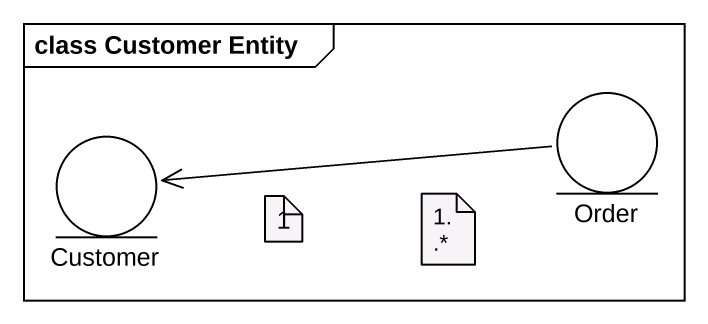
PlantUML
@startuml
mainframe class Customer Entity
entity Customer
entity Order
Order -left-> Customer
note as N1
  1
end note
note as N2
  1..*
end note
@enduml
